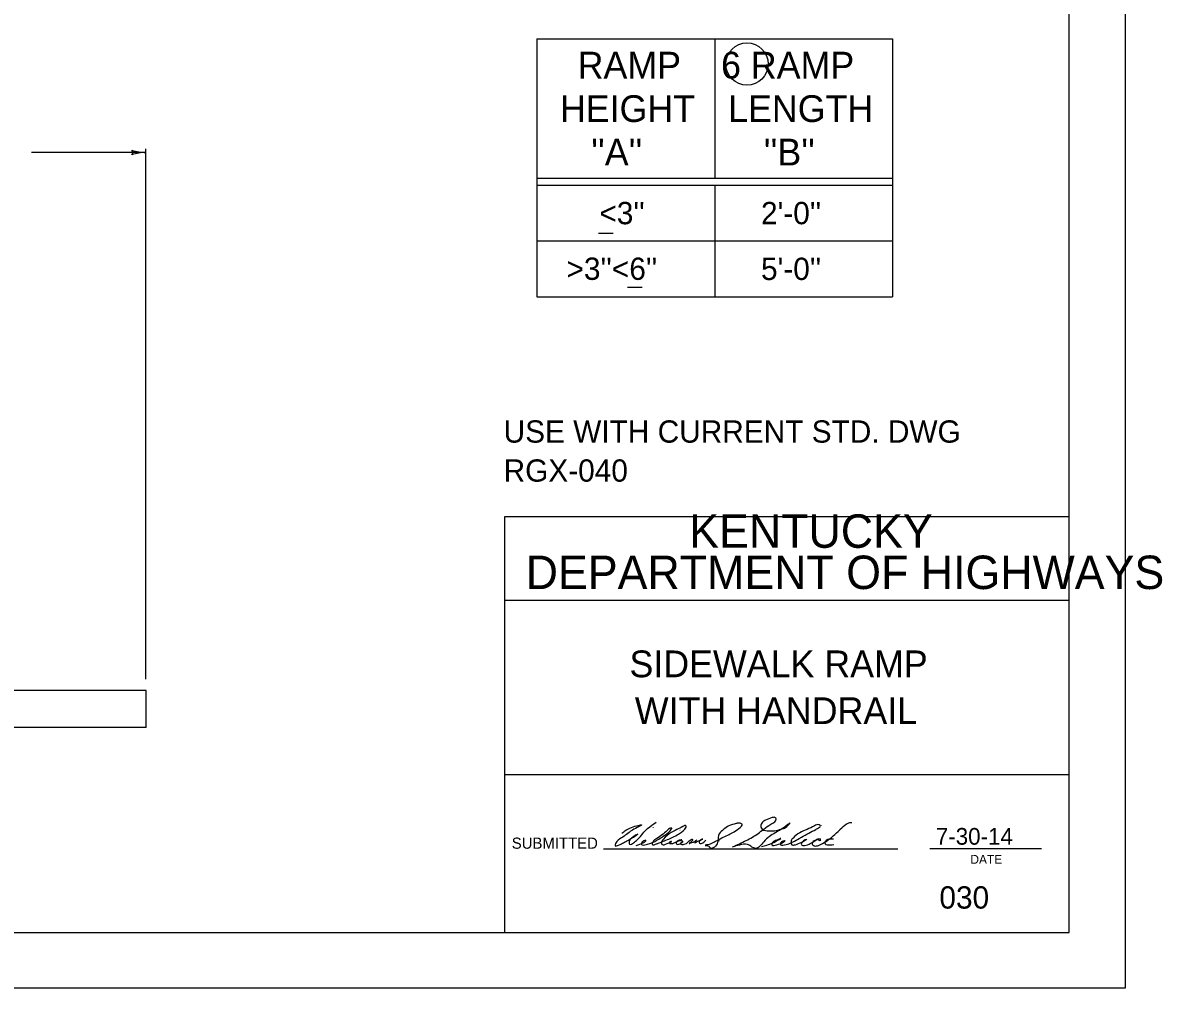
# Model space of a CAD drawing. Extents: x 1000 to 1036.3, y 1000 to 1022.
# Drawn here: x 1026.11 to 1036.33, y 1000 to 1008.66 of the extents above; entities that cross this region are included whole.
import ezdxf

# ---------------------------------------------------------------- set-up
doc = ezdxf.new("R2010")
doc.units = 0
for name, color, linetype in [('Default', 7, 'Continuous'), ('Level 1', 7, 'Continuous'), ('Level 10', 7, 'Continuous'), ('Level 2', 7, 'Continuous'), ('SB_PL_CUTLINE_PR', 7, 'Continuous'), ('SB_PL_SBL4_PR', 7, 'Continuous')]:
    doc.layers.add(name, color=color, linetype=linetype)

msp = doc.modelspace()

# ---------------------------------------------------------------- linework, layer by layer
at = {"layer": 'Default'}
for points in [[(1031.485, 1001.391), (1031.572, 1001.441), (1031.664, 1001.466), (1031.581, 1001.417), (1031.484, 1001.348), (1031.431, 1001.298), (1031.428, 1001.276), (1031.457, 1001.283), (1031.545, 1001.329), (1031.631, 1001.382), (1031.577, 1001.35), (1031.551, 1001.309), (1031.556, 1001.292), (1031.591, 1001.303), (1031.626, 1001.333), (1031.631, 1001.338), (1031.718, 1001.433), (1031.795, 1001.488)], [(1031.616, 1001.28), (1031.679, 1001.304), (1031.7, 1001.32), (1031.703, 1001.325), (1031.661, 1001.295), (1031.668, 1001.285), (1031.692, 1001.285), (1031.782, 1001.317), (1031.877, 1001.376), (1031.932, 1001.429), (1031.934, 1001.434), (1031.923, 1001.436), (1031.906, 1001.426), (1031.8, 1001.343), (1031.764, 1001.311), (1031.759, 1001.289), (1031.8, 1001.296), (1031.808, 1001.299), (1031.907, 1001.338), (1032.005, 1001.388), (1032.062, 1001.444), (1032.064, 1001.453), (1032.056, 1001.459), (1032.033, 1001.451), (1031.928, 1001.396), (1031.859, 1001.337), (1031.841, 1001.305), (1031.842, 1001.295), (1031.847, 1001.289), (1031.894, 1001.298), (1031.931, 1001.316), (1031.926, 1001.316), (1031.911, 1001.303), (1031.928, 1001.298), (1031.984, 1001.316), (1032.026, 1001.331), (1031.974, 1001.306), (1031.979, 1001.293), (1032.016, 1001.299), (1032.029, 1001.308), (1032.035, 1001.319), (1032.014, 1001.298), (1032.047, 1001.291), (1032.107, 1001.334), (1032.118, 1001.338), (1032.119, 1001.326), (1032.091, 1001.298), (1032.125, 1001.31), (1032.131, 1001.312), (1032.158, 1001.33), (1032.138, 1001.307), (1032.169, 1001.318), (1032.213, 1001.338), (1032.184, 1001.322), (1032.18, 1001.306), (1032.19, 1001.299), (1032.221, 1001.31), (1032.241, 1001.331)], [(1032.235, 1001.286), (1032.283, 1001.296), (1032.328, 1001.318), (1032.436, 1001.374), (1032.535, 1001.431), (1032.565, 1001.471), (1032.54, 1001.481), (1032.511, 1001.476), (1032.446, 1001.456), (1032.4, 1001.425), (1032.36, 1001.384), (1032.347, 1001.319), (1032.327, 1001.275), (1032.285, 1001.255), (1032.274, 1001.264), (1032.269, 1001.27), (1032.234, 1001.278)], [(1032.481, 1001.268), (1032.602, 1001.325), (1032.708, 1001.387), (1032.823, 1001.47), (1032.871, 1001.518), (1032.865, 1001.529), (1032.836, 1001.53), (1032.775, 1001.507), (1032.748, 1001.49), (1032.736, 1001.472), (1032.734, 1001.445), (1032.745, 1001.427), (1032.808, 1001.411), (1032.857, 1001.412), (1032.917, 1001.427), (1032.925, 1001.429), (1032.965, 1001.45), (1032.995, 1001.483), (1032.974, 1001.467), (1032.861, 1001.393), (1032.76, 1001.314), (1032.687, 1001.254), (1032.654, 1001.266), (1032.613, 1001.289), (1032.542, 1001.284), (1032.478, 1001.268)], [(1032.74, 1001.271), (1032.849, 1001.308), (1032.914, 1001.344), (1032.876, 1001.328), (1032.839, 1001.307), (1032.832, 1001.285), (1032.876, 1001.286), (1032.935, 1001.311), (1032.952, 1001.322), (1032.931, 1001.318), (1032.911, 1001.303), (1032.909, 1001.287), (1032.931, 1001.284), (1032.983, 1001.295), (1033.089, 1001.349), (1033.098, 1001.354), (1033.226, 1001.424), (1033.259, 1001.443), (1033.269, 1001.454), (1033.257, 1001.466), (1033.215, 1001.456), (1033.083, 1001.395), (1033.022, 1001.347), (1033.006, 1001.323), (1033.004, 1001.304), (1033.012, 1001.287), (1033.045, 1001.287), (1033.1, 1001.31), (1033.147, 1001.336), (1033.105, 1001.31), (1033.098, 1001.287), (1033.11, 1001.281), (1033.166, 1001.293), (1033.208, 1001.315), (1033.247, 1001.34), (1033.265, 1001.34), (1033.264, 1001.323), (1033.249, 1001.332), (1033.218, 1001.325), (1033.204, 1001.317), (1033.194, 1001.291), (1033.214, 1001.276), (1033.251, 1001.281), (1033.318, 1001.317), (1033.441, 1001.42), (1033.446, 1001.425), (1033.503, 1001.474), (1033.531, 1001.486), (1033.551, 1001.487)], [(1033.386, 1001.338), (1033.32, 1001.326), (1033.308, 1001.312), (1033.309, 1001.296), (1033.329, 1001.286), (1033.387, 1001.289)]]:
    msp.add_spline(points, degree=3, dxfattribs=at)
at = {"layer": 'Level 1'}
for p, q in [((1030.725, 1008.514), (1033.915, 1008.514)), ((1030.725, 1008.514), (1030.725, 1006.202)), ((1032.32, 1008.514), (1032.32, 1007.264)), ((1033.915, 1008.514), (1033.915, 1006.202)), ((1027.217, 1007.496), (1026.191, 1007.496)), ((1027.217, 1002.772), (1027.217, 1007.527)), ((1030.725, 1007.264), (1033.915, 1007.264)), ((1030.725, 1007.202), (1033.915, 1007.202)), ((1032.32, 1007.202), (1032.32, 1006.202)), ((1031.277, 1006.773), (1031.409, 1006.773)), ((1030.725, 1006.702), (1032.32, 1006.702)), ((1032.32, 1006.702), (1033.915, 1006.702)), ((1031.538, 1006.289), (1031.67, 1006.289)), ((1030.725, 1006.202), (1033.915, 1006.202)), ((1027.221, 1002.671), (1024.842, 1002.671)), ((1027.221, 1002.338), (1027.221, 1002.671)), ((1027.221, 1002.338), (1024.8, 1002.338))]:
    msp.add_line(p, q, dxfattribs=at)
msp.add_circle((1032.609, 1008.289), 0.19, dxfattribs=at)
for centre, radius, start, end in [((1027.068, 1007.496), 0.0312, 318.7746, 40.8913), ((1027.217, 1007.887), 0.391, 251.3472, 269.9939), ((1027.217, 1007.105), 0.391, 90, 108.6688), ((1027.217, 1007.105), 0.391, 89.9878, 90)]:
    msp.add_arc(centre, radius, start, end, dxfattribs=at)
at = {"layer": 'Level 2'}
for p, q in [((1030.437, 1000.5), (1030.437, 1004.23)), ((1030.437, 1004.23), (1035.5, 1004.23)), ((1030.437, 1003.48), (1035.5, 1003.48)), ((1030.437, 1001.918), (1035.5, 1001.918)), ((1031.322, 1001.25), (1033.963, 1001.25)), ((1035.25, 1001.25), (1034.25, 1001.25))]:
    msp.add_line(p, q, dxfattribs=at)
at = {"layer": 'SB_PL_CUTLINE_PR'}
msp.add_lwpolyline([(1000, 1022), (1036, 1022), (1036, 1000), (1000, 1000)], close=True, dxfattribs=at)
at = {"layer": 'SB_PL_SBL4_PR'}
msp.add_lwpolyline([(1007, 1000.5), (1035.5, 1000.5), (1035.5, 1021.5), (1007, 1021.5)], close=True, dxfattribs=at)

# ---------------------------------------------------------------- texts
at = {"layer": 'Default'}
for height, p in [(0.0633, (1031.779, 1001.447)), (0.0633, (1033.291, 1001.465)), (0.0634, (1032.02, 1001.423)), (0.0633, (1032.371, 1001.326))]:
    msp.add_text('.', height=height, rotation=179.9999, dxfattribs=at).set_placement(p)
msp.add_text('7-30-14', height=0.15, dxfattribs=at).set_placement((1034.303, 1001.287))
at = {"layer": 'Level 1'}
for s, height, p in [('RAMP', 0.24, (1031.09, 1008.159)), (' 6 RAMP', 0.24, (1032.287, 1008.159)), ('HEIGHT', 0.24, (1030.931, 1007.769)), ('LENGTH', 0.24, (1032.44, 1007.769)), ("''A''", 0.24, (1031.211, 1007.379)), ("''B''", 0.24, (1032.759, 1007.379)), ("<3''", 0.2, (1031.285, 1006.852)), ("2'-0''", 0.2, (1032.735, 1006.852)), (">3''<6''  ", 0.2, (1030.99, 1006.353)), ("5'-0''", 0.2, (1032.735, 1006.352)), ('USE WITH CURRENT STD. DWG', 0.2, (1030.426, 1004.893)), ('RGX-040', 0.2, (1030.426, 1004.543)), ('030', 0.2, (1034.335, 1000.714))]:
    msp.add_text(s, height=height, dxfattribs=at).set_placement(p)
at = {"layer": 'Level 10'}
for s, p in [('SIDEWALK RAMP', (1031.555, 1002.789)), ('WITH HANDRAIL', (1031.603, 1002.369))]:
    msp.add_text(s, height=0.24, dxfattribs=at).set_placement(p)
at = {"layer": 'Level 2'}
for s, height, p in [('KENTUCKY', 0.3, (1032.091, 1003.95)), ('DEPARTMENT OF HIGHWAYS', 0.3, (1030.624, 1003.58)), ('SUBMITTED', 0.1, (1030.499, 1001.251)), ('DATE', 0.08, (1034.613, 1001.116))]:
    msp.add_text(s, height=height, dxfattribs=at).set_placement(p)

doc.saveas('drawing.dxf')
